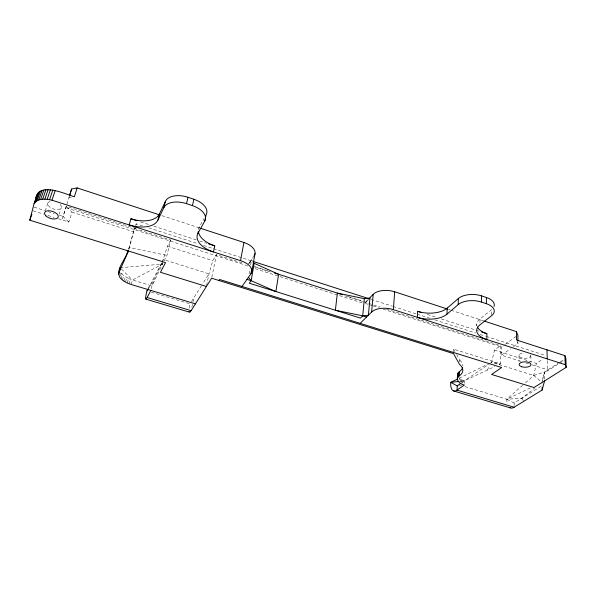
<?xml version="1.0" encoding="UTF-8"?>
<svg xmlns="http://www.w3.org/2000/svg" width="596" height="596" viewBox="0 0 596 596"><rect width="100%" height="100%" fill="white"/><g stroke="black" fill="none" stroke-linecap="round" stroke-linejoin="round"><path stroke-width="0.45" stroke-dasharray="2.98 2.23" d="M520.74 361.265L501.512 355.194L501.519 347.014L504.492 344.853M491.648 314.785L491.693 309.562L480.011 318.875A21.732 10.773 0.7 0 0 476.912 325.595M479.959 322.309L480.011 318.875M476.77 325.9L476.8 324.194M464.463 383.295L464.515 380.725L488.668 364.342M461.505 382.14L461.58 379.577L459.315 378.14L459.263 379.846M462.913 382.759L462.98 380.196L461.58 379.577M459.71 361.884L459.762 360.126L456.707 354.65M460.276 381.455L460.35 378.885M453.526 352.72L453.645 349.167L500.551 363.865L500.588 345.613L494.419 350.105L491.685 362.293L490.359 364.633M254.142 255.758L250.096 261.987L254.187 263.298M249.046 273.84L249.985 268.602M250.603 265.116L251.616 259.439M247.228 266.166L247.31 265.712L65.865 207.721M211.811 277.304L216.43 254.678L243.868 263.462M206.581 285.573L209.002 273.84L212.772 260.631L216.43 254.678M191.86 307.216L193.879 297.739L202.171 284.635M525.486 382.781L533.755 375.458L536.34 363.418L542.993 359.03M198.751 229.661L199.34 226.994L204.011 218.561M164.071 260.944L166.969 255.401L170.65 240.024L134.309 228.395L128.371 250.588M151.317 288.635L151.965 285.961L162.41 264.11L163.066 261.406M542.405 380.583L544.364 372.947L558.817 363.709M131.254 284.501L132.409 280.031L162.41 264.11L163.654 261.733M127.328 283.033L128.505 278.555L123.633 275.613L120.586 272.178M129.243 283.823L130.412 279.353L128.505 278.555M125.54 282.139L126.717 277.661M123.894 281.156L125.086 276.678M128.922 249.277L133.601 231.77L135.106 228.372L66.305 206.35L62.006 219.879L68.86 222.047L71.997 212.131L66.305 206.35M121.182 278.988L122.381 274.503M134.741 229.736L135.709 226.107M135.91 225.355L136.313 223.85L142.511 225.839M122.441 280.098L123.633 275.613M119.982 274.428L120.385 272.931M120.638 276.045L121.361 273.348M170.65 240.024L167.446 246.237L162.328 262.046M68.86 222.047L63.072 216.415L69.27 196.643M161.941 262.866L154.155 279.181L151.965 285.961L130.412 279.353M59.056 214.478L61.291 207.602M45.184 211.036L47.784 203.288M134.309 228.395L135.307 226.122M135.642 225.363L136.313 223.85M128.445 249.188L129.198 247.504L166.969 255.401M147.838 289.231L161.762 262.896M162.194 262.069L163.498 259.603L209.002 273.84L202.662 283.86M487.252 370.086L489.912 365.415M148.411 288.538L154.155 279.181M191.458 301.554L193.879 297.739M248.748 263.626L250.178 261.532M248.666 264.073L251.534 259.886L252.6 261.249M365.147 302.559L368.186 299.453L365.102 303.006M369.974 298.03L368.142 299.9L366.629 299.416M522.729 385.225L506.891 399.26A12.777 6.541 -74 0 0 507.278 403.686M464.999 386.648L506.891 399.26L521.984 398.15L534.828 387.951M505.237 344.317L517.134 335.69M461.602 382.811L464.515 380.725L494.732 366.592M501.512 355.194L510.489 348.809M513.484 346.678L517.969 343.49L517.954 341.635M489.42 363.828L491.685 362.293L500.551 363.865L498.055 365.035M559.577 362.323L544.342 372.075L533.755 375.458L491.685 362.293M560.359 361.824L565.842 358.323M559.599 363.21L564.3 360.207M514.139 405.541L514.117 403.03L541.272 386.201M459.099 378.259L487.513 364.342M530.276 387.944L506.891 399.26L514.117 403.03M68.786 197.827L71.162 197.388M459.926 381.269L464.515 380.725L462.98 380.196M120.176 267.723L162.41 264.11M151.362 292.204L190.005 303.841A14.274 2.198 -72.8 0 0 189.163 308.4M458.764 384.77L461.438 385.575M33.093 210.82L43.605 214.12M47.985 215.491L54.117 217.413M58.497 218.784L62.006 219.879M525.985 362.919L528.607 363.754M532.101 364.856L547.836 369.818L547.858 370.719M71.997 212.131L133.601 231.77M167.446 246.237L212.772 260.631M494.419 350.105L536.34 363.418M34.024 207.155L44.581 210.522M48.105 211.647L54.266 213.606M59.548 215.29L63.072 216.415M255.013 266.725L269.861 271.478M347.967 296.48L362.107 301.01M252.726 266.293L271.314 272.245M344.786 295.758L362.495 301.42M363.381 301.703L367.806 303.118M368.693 303.401L380.196 307.089M386.394 309.071L499.701 345.33M365.423 303.468L372.493 305.726M373.372 306.009L378.676 307.707M383.094 309.123L501.519 347.014M255.162 268.699L362.733 303.066M140.604 221.906L149.425 224.752M153.835 226.182L196.196 239.853M199.727 240.993L206.782 243.272M427.302 314.442L436.063 317.273M441.323 318.972L479.02 331.138M148.717 227.836L198.334 243.801M203.646 245.507L252.384 261.19M371.107 299.378L392.377 306.225M393.263 306.508L416.299 313.921M417.185 314.204L429.589 318.19M434.901 319.903L475.66 333.015M480.093 334.438L485.412 336.151M486.291 336.435L545.66 355.536M161.859 215.633L199.802 228.045M448.497 309.391L450.263 309.965M451.142 310.255L482.902 320.648M533.755 375.458L541.28 381.716M121.465 269.019L132.409 280.031M453.645 349.167L454.957 351.513M521.984 398.15L523.638 401.399M517.09 341.389L517.969 343.49M547.568 360.677L547.836 369.818M544.528 379.145L544.342 372.075L541.965 382.282L542.04 385.724M530.842 355.76L530.954 362.048M519.027 355.387L519.086 361.653M459.762 360.126A24.607 11.369 3.2 0 1 462.936 366.026M198.662 228.626A23.616 13.231 11.9 0 1 199.34 226.994M530.738 355.045A5.923 2.756 0.3 0 1 526.112 358.263A5.923 2.756 0.3 0 1 519.138 356.088A5.923 2.756 0.3 0 1 523.728 352.854M60.069 204.443A7.092 3.718 18.3 0 1 58.08 209.546A7.092 3.718 18.3 0 1 48.425 205.702A7.092 3.718 18.3 0 1 52.053 201.254"/><path stroke-width="0.89" d="M486.343 303.684L486.418 297.516L481.598 295.899A16.755 8.672 1.3 0 0 458.376 298.492L447.201 308.132A22.015 11.473 3 0 1 417.654 311.335L417.304 317.31A22.104 11.399 3.1 0 0 446.97 314.174L458.182 304.616A16.822 8.62 1.4 0 1 481.501 302.068L486.343 303.684A16.815 8.582 1.2 0 1 491.648 315.656L479.914 324.887A21.814 10.698 0.8 0 0 486.835 339.608L486.902 333.685A21.732 10.773 0.7 0 1 477.381 326.981M481.501 302.068L481.598 295.899M457.423 379.078L450.74 382.349A13.037 5.848 -73.7 0 0 456.074 390.7L464.426 385.001C460.365 384.539 454.249 379.317 459.352 375.853A24.674 11.302 3.2 0 0 459.635 364.514L453.496 353.614L211.625 278.213L195.428 303.863L131.254 284.501C127.127 283.189 122.977 281.238 120.161 277.84C114.767 269.064 126.419 259.267 127.693 250.871M458.48 376.598L458.615 372.284L459.479 371.539A24.607 11.369 3.2 0 0 462.682 367.509M459.352 375.853L459.479 371.539M458.182 304.616L458.376 298.492M457.311 379.078L457.586 373.923L458.615 372.284M460.872 383.332L457.236 385.932L457.102 390.164L514.147 407.217L542.144 390.052L544.573 380.918L566.2 367.33L565.842 358.323L564.926 355.648L516.508 339.988L516.427 331.614L483.788 320.939M457.452 378.222L457.586 373.923M457.847 377.395L457.974 373.081M446.97 314.174L447.201 308.132M566.2 367.33L565.284 364.678L393.338 309.629L394.686 291.779A15.891 8.322 4.6 0 0 373.215 294.312L370.012 297.583L368.388 315.217L362.711 315.835L335.384 310.24L337.358 293.09L364.357 298.685L369.974 298.03M360.163 323.352L371.621 312.021L373.215 294.312M253.129 261.935L254.187 263.298L251.125 280.679L249.322 283.212L360.438 318.108L362.711 315.835L364.357 298.685M241.991 286.467L250.953 273.728L251.43 271.031M251.855 271.523L255.036 253.509M250.953 273.728A16.964 9.029 10.8 0 0 240.538 260.638L243.92 242.475L200.688 228.335M198.505 232.112A23.616 13.231 11.9 0 0 214.731 245.835L213.465 251.959A23.721 13.149 11.9 0 1 197.969 233.215L198.356 231.434M197.969 233.215L204.771 221.019L206.141 214.724A18.446 10.564 13.8 0 0 193.886 199.265L187.993 197.291A18.498 10.594 14.1 0 0 165.479 201.217L159.46 213.949L157.895 220.185A24.823 13.671 15.7 0 1 129.213 224.945L130.897 218.777A24.704 13.753 15.9 0 0 159.46 213.949M204.771 221.019A18.528 10.505 13.7 0 0 192.426 205.635L193.886 199.265M157.895 220.185L163.9 207.535A18.588 10.534 14 0 1 186.503 203.653L187.993 197.291M163.9 207.535L165.479 201.217M35.306 202.059C35.581 179.947 64.226 193.625 74.336 196.807L77.152 187.934L159.214 214.769M206.395 286.475L160.443 272.298L165.554 262.605L29.8 220.185L34.099 203.512L37.384 194.028M127.961 252.13L128.371 250.588M118.611 274.376L120.176 267.723M118.649 273.281L128.453 251.028M69.538 195.793L71.632 188.977L77.152 187.934M69.352 196.062L71.632 188.977M34.099 203.512C37.958 197.85 46.168 198.9 51.979 200.196L55.16 190.653M49.557 199.667L52.753 190.117M47.166 199.325L50.384 189.781M44.849 199.183L48.082 189.647M40.632 199.511L43.888 189.982M42.659 199.25L45.907 189.714M38.8 199.965L42.07 190.444M34.836 202.402L38.114 192.903M35.879 201.426L39.157 191.919M37.205 200.614L40.483 191.1M29.8 220.185L31.893 214.225M195.428 303.863L191.122 310.658L147.137 297.508A14.483 1.527 -72.7 0 1 146.974 290.878L147.838 289.231M147.137 297.508L150.877 290.423M146.974 290.878L147.927 289.321M218.918 280.485L219.574 279.472L501.646 367.516L491.588 374.452L533.986 387.534L544.573 380.918M191.122 310.658L190.601 311.41A14.274 2.198 -72.8 0 1 189.439 312.14L145.789 299.118M371.621 312.021L372.664 311.157A16.085 8.15 4.7 0 1 393.338 309.629M514.147 407.217L513.126 407.746A12.777 6.541 -74 0 1 509.52 407.448M459.009 381.38L450.74 382.349L457.236 385.932M453.534 390.931L510.325 407.873M246.982 279.375L251.125 280.679L275.873 291.556L278.6 274.279L254.187 263.298M362.711 315.835L366.54 317.042M51.979 200.196L240.538 260.638M274.227 272.879L342.663 294.789M130.897 218.777L137.073 220.766M208.548 243.839L214.731 245.835M417.654 311.335L421.163 312.468M481.65 331.987L486.902 333.685M253.27 261.473L368.455 298.529M394.686 291.779L447.618 309.1M186.503 203.653L192.426 205.635M248.428 277.326L251.125 280.679M516.427 331.614L517.879 335.153L517.939 340.711M457.445 374.78L457.549 375.644M564.926 355.648L565.284 364.678M546.986 349.837L547.24 358.971M542.084 387.452L542.144 390.052M243.92 242.475A16.748 9.201 10.9 0 1 254.142 255.758M486.418 297.516A16.74 8.635 1.1 0 1 494.054 306.463M189.208 311.864A14.274 2.198 -72.8 0 1 189.066 311.343M521.753 366.771A5.953 2.727 0.5 0 0 531.006 364.745A5.953 2.727 0.5 0 0 522.424 362.07A5.953 2.727 0.5 0 0 521.753 366.771M45.87 215.841A7.137 3.68 18.1 0 0 57.715 217.89A7.137 3.68 18.1 0 0 50.675 210.91A7.137 3.68 18.1 0 0 45.87 215.841"/></g></svg>
